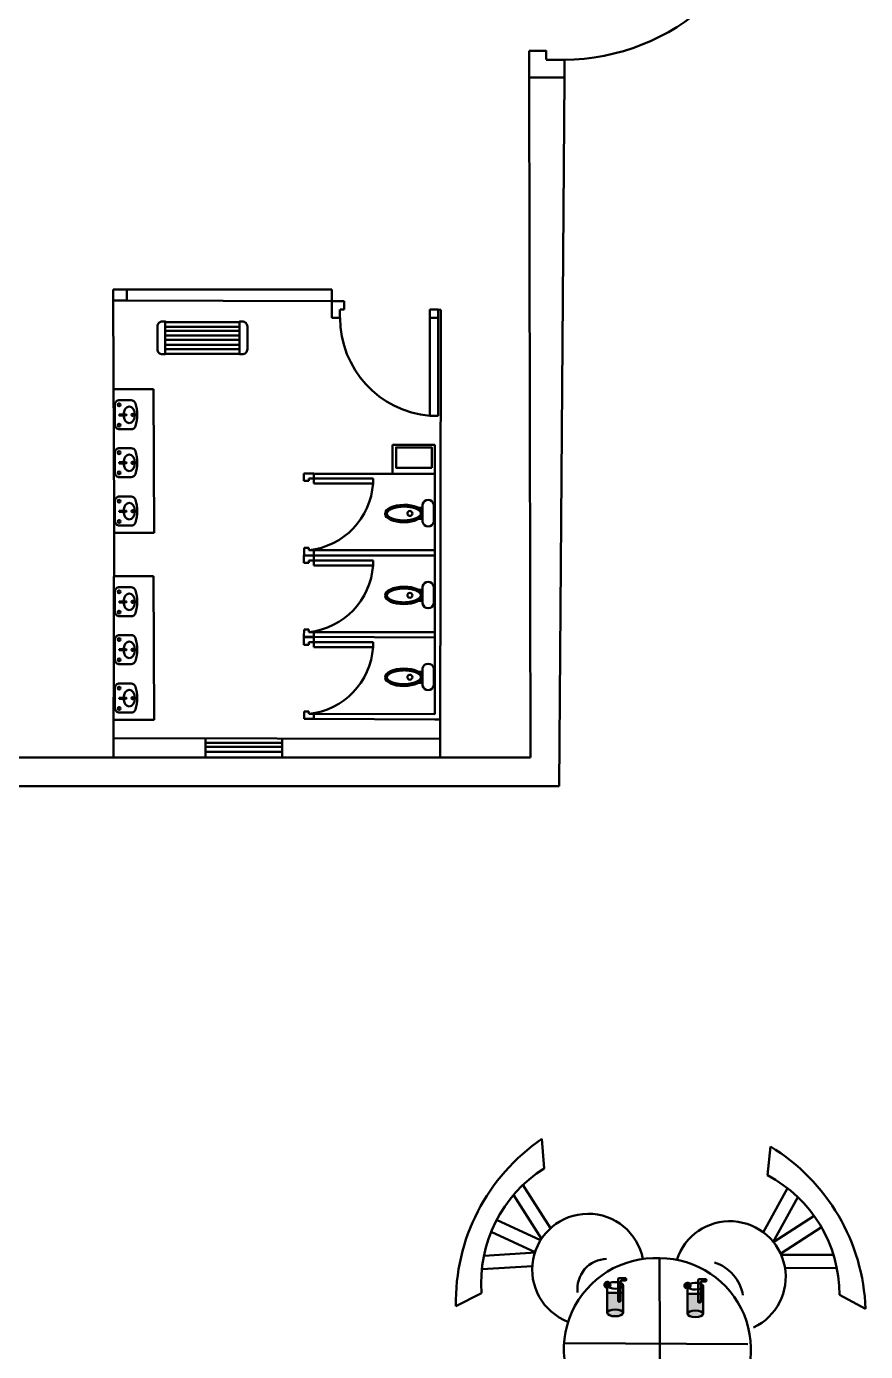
# Model space of a CAD drawing. Header units: feet. Extents: x 9 to 183943, y 42 to 62180.
# Drawn here: x 14658.6 to 14834.1, y 40036.7 to 40314 of the extents above; entities that cross this region are included whole.
import ezdxf

# ---------------------------------------------------------------- set-up
doc = ezdxf.new("R2010")
doc.units = ezdxf.units.FT
doc.header["$LTSCALE"] = 2.5
doc.header["$MEASUREMENT"] = 0
doc.layers.add('1', color=7, linetype='Continuous', lineweight=50)
doc.layers.add('3', color=7, linetype='Continuous', lineweight=30)

msp = doc.modelspace()

# ---------------------------------------------------------------- hatches: boundary and pattern name
at = {"layer": '3', "transparency": 33554602}
h = msp.add_hatch(color=256, dxfattribs=at)
h.dxf.hatch_style = 1
h.set_gradient(color1=(255, 255, 0), color2=(255, 255, 0), tint=1)
h.paths.add_polyline_path([(14780.09, 40050.67), (14779.55, 40050.36, 0.163769), (14779.84, 40050.09)])
h.paths.add_polyline_path([(14780.09, 40050.67), (14779.47, 40050.69, 0.138192), (14779.55, 40050.36)])
h.paths.add_polyline_path([(14780.09, 40050.67), (14779.53, 40050.95, 0.105496), (14779.47, 40050.69)])
h.paths.add_polyline_path([(14780.09, 40050.67), (14779.7, 40051.15, 0.105887), (14779.53, 40050.95)])
h.paths.add_polyline_path([(14780.09, 40050.67), (14779.92, 40051.27, 0.102688), (14779.7, 40051.15)])
h.paths.add_polyline_path([(14780.09, 40050.67), (14780.21, 40051.28, 0.117873), (14779.92, 40051.27)])
h.paths.add_polyline_path([(14780.09, 40050.67), (14780.66, 40050.93, 0.139995), (14780.44, 40051.19)])
h.paths.add_polyline_path([(14780.44, 40051.19, 0.097635), (14780.21, 40051.28), (14780.09, 40050.67)])
h.paths.add_polyline_path([(14780.72, 40050.64, 0.119687), (14780.66, 40050.93), (14780.09, 40050.67)])
h.paths.add_polyline_path([(14780.72, 40050.64), (14780.09, 40050.67), (14780.61, 40050.32, 0.140377)])
h.paths.add_polyline_path([(14780.09, 40050.67), (14780.42, 40050.13, 0.106944), (14780.61, 40050.32)])
h = msp.add_hatch(color=256, dxfattribs=at)
h.dxf.hatch_style = 1
h.set_gradient(color1=(255, 255, 0), color2=(255, 255, 0), tint=1)
h.paths.add_polyline_path([(14796.84, 40050.48), (14796.3, 40050.18, 0.163769), (14796.6, 40049.91)])
h.paths.add_polyline_path([(14796.84, 40050.48), (14796.22, 40050.51, 0.138192), (14796.3, 40050.18)])
h.paths.add_polyline_path([(14796.84, 40050.48), (14796.29, 40050.76, 0.105496), (14796.22, 40050.51)])
h.paths.add_polyline_path([(14796.84, 40050.48), (14796.45, 40050.96, 0.105887), (14796.29, 40050.76)])
h.paths.add_polyline_path([(14796.84, 40050.48), (14796.67, 40051.08, 0.102688), (14796.45, 40050.96)])
h.paths.add_polyline_path([(14796.84, 40050.48), (14796.96, 40051.1, 0.117873), (14796.67, 40051.08)])
h.paths.add_polyline_path([(14796.84, 40050.48), (14797.41, 40050.75, 0.139995), (14797.19, 40051.01)])
h.paths.add_polyline_path([(14797.19, 40051.01, 0.097635), (14796.96, 40051.1), (14796.84, 40050.48)])
h.paths.add_polyline_path([(14797.47, 40050.46, 0.119687), (14797.41, 40050.75), (14796.84, 40050.48)])
h.paths.add_polyline_path([(14797.47, 40050.46), (14796.84, 40050.48), (14797.36, 40050.13, 0.140377)])
h.paths.add_polyline_path([(14796.84, 40050.48), (14797.17, 40049.95, 0.106944), (14797.36, 40050.13)])
at = {"layer": '3'}
h = msp.add_hatch(color=256, dxfattribs=at)
h.dxf.hatch_style = 1
h.set_gradient(color1=(255, 255, 0), color2=(255, 63, 0), tint=1)
edge = h.paths.add_edge_path()
edge.add_ellipse((14781.72, 40044.8), major_axis=(1.66, 0), ratio=0.421504, start_angle=1.3853, end_angle=358.7297)
edge.add_line((14783.38, 40044.79), (14783.38, 40044.82))
edge = h.paths.add_edge_path()
edge.add_ellipse((14781.72, 40044.8), major_axis=(1.66, 0), ratio=0.421504, start_angle=1.3853, end_angle=179.9995, ccw=False)
edge.add_line((14783.38, 40044.9), (14783.37, 40048.98))
edge.add_line((14783.37, 40048.98), (14782.85, 40048.98))
edge.add_line((14782.85, 40048.98), (14782.85, 40047.27))
edge.add_ellipse((14782.59, 40047.31), major_axis=(0.257, 0), ratio=0.644737, start_angle=180, end_angle=360, ccw=False)
edge.add_ellipse((14782.59, 40047.31), major_axis=(0.257, 0), ratio=0.644737, start_angle=0, end_angle=180)
edge.add_line((14782.34, 40047.31), (14782.34, 40048.98))
edge.add_line((14782.34, 40048.98), (14780.07, 40048.99))
edge.add_line((14780.07, 40048.99), (14780.07, 40044.8))
edge = h.paths.add_edge_path(flags=17)
edge.add_ellipse((14782.59, 40047.31), major_axis=(0.257, 0), ratio=0.644737, start_angle=0, end_angle=360)
edge = h.paths.add_edge_path(flags=17)
edge.add_ellipse((14782.59, 40047.31), major_axis=(0.257, 0), ratio=0.644737, start_angle=0, end_angle=180, ccw=False)
edge.add_line((14782.85, 40047.34), (14782.85, 40048.98))
edge.add_line((14782.85, 40048.98), (14782.34, 40048.98))
edge.add_line((14782.34, 40048.98), (14782.34, 40047.34))
h = msp.add_hatch(color=256, dxfattribs=at)
h.dxf.hatch_style = 1
h.set_gradient(color1=(255, 255, 0), color2=(255, 63, 0), tint=1)
edge = h.paths.add_edge_path()
edge.add_ellipse((14798.48, 40044.62), major_axis=(1.66, 0), ratio=0.421504, start_angle=1.3853, end_angle=358.7297)
edge.add_line((14800.13, 40044.6), (14800.13, 40044.63))
edge = h.paths.add_edge_path()
edge.add_ellipse((14798.48, 40044.62), major_axis=(1.66, 0), ratio=0.421504, start_angle=1.3853, end_angle=179.9995, ccw=False)
edge.add_line((14800.13, 40044.71), (14800.12, 40048.79))
edge.add_line((14800.12, 40048.79), (14799.61, 40048.79))
edge.add_line((14799.61, 40048.79), (14799.6, 40047.08))
edge.add_ellipse((14799.35, 40047.12), major_axis=(0.257, 0), ratio=0.644737, start_angle=180, end_angle=360, ccw=False)
edge.add_ellipse((14799.35, 40047.12), major_axis=(0.257, 0), ratio=0.644737, start_angle=0, end_angle=180)
edge.add_line((14799.09, 40047.12), (14799.09, 40048.79))
edge.add_line((14799.09, 40048.79), (14796.82, 40048.8))
edge.add_line((14796.82, 40048.8), (14796.82, 40044.62))
edge = h.paths.add_edge_path(flags=17)
edge.add_ellipse((14799.35, 40047.12), major_axis=(0.257, 0), ratio=0.644737, start_angle=0, end_angle=360)
edge = h.paths.add_edge_path(flags=17)
edge.add_ellipse((14799.35, 40047.12), major_axis=(0.257, 0), ratio=0.644737, start_angle=0, end_angle=180, ccw=False)
edge.add_line((14799.6, 40047.15), (14799.61, 40048.79))
edge.add_line((14799.61, 40048.79), (14799.09, 40048.79))
edge.add_line((14799.09, 40048.79), (14799.09, 40047.15))

# ---------------------------------------------------------------- linework, layer by layer
at = {"layer": '1'}
for p, q in [((14763.7, 40308.86), (14767.27, 40308.86)), ((14763.7, 40303.31), (14763.7, 40308.86)), ((14767.27, 40308.9), (14767.27, 40307.05)), ((14767.27, 40307.01), (14770.97, 40307.01)), ((14770.97, 40307.01), (14770.97, 40307.01)), ((14771.1, 40303.31), (14771.1, 40307.01)), ((14771.1, 40303.31), (14763.7, 40303.31)), ((14763.7, 40303.31), (14764, 40161)), ((14771.1, 40303.31), (14770, 40155)), ((14679.59, 40258.9), (14676.74, 40258.9)), ((14676.74, 40256.59), (14676.74, 40258.9)), ((14679.59, 40258.9), (14722.46, 40258.9)), ((14679.59, 40256.6), (14679.59, 40258.9)), ((14722.46, 40258.9), (14722.46, 40256.49)), ((14679.59, 40256.6), (14676.74, 40256.59)), ((14676.74, 40256.59), (14676.93, 40211.59)), ((14725.03, 40256.48), (14722.44, 40256.48)), ((14722.46, 40253), (14722.46, 40256.49)), ((14725.03, 40256.48), (14725.03, 40254.71)), ((14724.17, 40253), (14722.46, 40253)), ((14724.17, 40254.71), (14724.17, 40253)), ((14724.17, 40253), (14724.17, 40253)), ((14725.05, 40254.71), (14724.19, 40254.71)), ((14743.85, 40254.71), (14742.99, 40254.71)), ((14742.99, 40253), (14742.99, 40254.71)), ((14742.99, 40253), (14742.99, 40232.47)), ((14744.7, 40253), (14742.99, 40253)), ((14743.85, 40254.71), (14744.7, 40254.71)), ((14744.7, 40254.71), (14744.7, 40253)), ((14744.7, 40254.71), (14745.29, 40254.7)), ((14744.7, 40232.47), (14744.7, 40253)), ((14685.19, 40238.1), (14676.92, 40238.1)), ((14685.31, 40208.03), (14685.19, 40238.1)), ((14677.98, 40232.58), (14677.98, 40232.8)), ((14677.98, 40232.8), (14679.3, 40232.8)), ((14679.3, 40232.58), (14677.98, 40232.58)), ((14679.3, 40232.8), (14679.3, 40232.58)), ((14742.99, 40232.47), (14744.7, 40232.47)), ((14735.15, 40220.38), (14735.18, 40226.44)), ((14735.18, 40226.44), (14744, 40226.44)), ((14744, 40226.44), (14744, 40203.81)), ((14677.98, 40222.55), (14677.98, 40222.77)), ((14677.98, 40222.77), (14679.3, 40222.77)), ((14679.3, 40222.55), (14677.98, 40222.55)), ((14679.3, 40222.77), (14679.3, 40222.55)), ((14718.68, 40220.41), (14716.61, 40220.41)), ((14716.61, 40220.41), (14716.61, 40218.86)), ((14718.68, 40219.38), (14718.68, 40220.41)), ((14718.68, 40220.38), (14744, 40220.38)), ((14716.61, 40218.86), (14717.65, 40218.86)), ((14717.65, 40218.86), (14717.65, 40219.38)), ((14717.65, 40219.38), (14718.68, 40219.38)), ((14731.09, 40219.38), (14718.68, 40219.38)), ((14718.68, 40219.38), (14718.68, 40218.34)), ((14718.68, 40218.34), (14731.09, 40218.34)), ((14731.09, 40218.34), (14731.09, 40219.38)), ((14677.98, 40212.42), (14677.98, 40212.64)), ((14677.98, 40212.64), (14679.3, 40212.64)), ((14679.3, 40212.42), (14677.98, 40212.42)), ((14679.3, 40212.64), (14679.3, 40212.42)), ((14741.46, 40213.27), (14740.59, 40213.22)), ((14741.46, 40213.22), (14740.68, 40213.16)), ((14741.47, 40210.88), (14740.59, 40210.92)), ((14741.47, 40210.93), (14740.68, 40210.96)), ((14676.97, 40208.03), (14685.31, 40208.03)), ((14716.65, 40204.9), (14716.61, 40201.73)), ((14718.68, 40203.28), (14716.61, 40203.28)), ((14716.65, 40204.9), (14717.69, 40204.9)), ((14717.69, 40204.9), (14717.69, 40204.38)), ((14717.69, 40204.38), (14718.72, 40204.38)), ((14718.68, 40203.28), (14718.68, 40204.38)), ((14718.68, 40203.28), (14744, 40203.25)), ((14718.68, 40202.24), (14718.68, 40203.28)), ((14744, 40204.37), (14718.72, 40204.38)), ((14718.72, 40204.38), (14718.72, 40204.38)), ((14744, 40186.12), (14744, 40203.81)), ((14716.61, 40201.73), (14717.65, 40201.73)), ((14717.65, 40201.73), (14717.65, 40202.24)), ((14717.65, 40202.24), (14718.68, 40202.24)), ((14731.09, 40202.24), (14718.68, 40202.24)), ((14718.68, 40202.24), (14718.68, 40201.21)), ((14718.68, 40201.21), (14731.09, 40201.21)), ((14731.09, 40201.21), (14731.09, 40202.24)), ((14685.19, 40198.98), (14676.92, 40198.98)), ((14685.31, 40168.91), (14685.19, 40198.98)), ((14741.46, 40196.13), (14740.59, 40196.09)), ((14741.46, 40196.09), (14740.68, 40196.02)), ((14677.98, 40193.46), (14677.98, 40193.68)), ((14677.98, 40193.68), (14679.3, 40193.68)), ((14679.3, 40193.46), (14677.98, 40193.46)), ((14679.3, 40193.68), (14679.3, 40193.46)), ((14741.47, 40193.75), (14740.59, 40193.79)), ((14741.47, 40193.8), (14740.68, 40193.83)), ((14716.65, 40187.77), (14716.63, 40186.22)), ((14718.72, 40186.22), (14716.63, 40186.22)), ((14716.65, 40187.77), (14717.69, 40187.77)), ((14717.69, 40187.77), (14717.69, 40187.25)), ((14717.69, 40187.25), (14718.72, 40187.25)), ((14718.68, 40186.22), (14718.68, 40187.25)), ((14744, 40187.23), (14718.72, 40187.25)), ((14718.72, 40187.25), (14718.72, 40187.25)), ((14718.72, 40186.22), (14744, 40186.1)), ((14677.98, 40183.43), (14677.98, 40183.65)), ((14677.98, 40183.65), (14679.3, 40183.65)), ((14679.3, 40183.43), (14677.98, 40183.43)), ((14679.3, 40183.65), (14679.3, 40183.43)), ((14716.63, 40186.15), (14716.61, 40184.59)), ((14716.61, 40184.59), (14717.65, 40184.59)), ((14718.68, 40186.15), (14716.63, 40186.15)), ((14717.65, 40184.59), (14717.65, 40185.11)), ((14717.65, 40185.11), (14718.68, 40185.11)), ((14718.68, 40185.11), (14718.68, 40186.15)), ((14731.09, 40185.11), (14718.68, 40185.11)), ((14718.68, 40185.11), (14718.68, 40184.08)), ((14718.68, 40184.08), (14731.09, 40184.08)), ((14731.09, 40184.08), (14731.09, 40185.11)), ((14744, 40186.12), (14744, 40170.1)), ((14741.46, 40179), (14740.59, 40178.95)), ((14741.46, 40178.96), (14740.68, 40178.89)), ((14741.47, 40176.62), (14740.59, 40176.65)), ((14741.47, 40176.66), (14740.68, 40176.7)), ((14677.98, 40173.3), (14677.98, 40173.52)), ((14677.98, 40173.52), (14679.3, 40173.52)), ((14679.3, 40173.3), (14677.98, 40173.3)), ((14679.3, 40173.52), (14679.3, 40173.3)), ((14716.65, 40169.08), (14716.65, 40170.64)), ((14716.65, 40170.64), (14717.69, 40170.64)), ((14717.69, 40170.64), (14717.69, 40170.12)), ((14717.69, 40170.12), (14718.72, 40170.12)), ((14744, 40170.1), (14718.72, 40170.12)), ((14718.72, 40170.12), (14718.72, 40170.12)), ((14718.72, 40170.12), (14718.72, 40169.08)), ((14676.9, 40168.91), (14685.31, 40168.91)), ((14718.72, 40169.08), (14716.65, 40169.08)), ((14718.72, 40169.08), (14744, 40168.97)), ((14745.15, 40168.96), (14744, 40168.97)), ((14676.85, 40165.05), (14745.14, 40164.93)), ((14696.04, 40165.02), (14696.04, 40161)), ((14712.07, 40164.05), (14696.04, 40164.05)), ((14712.07, 40161), (14712.07, 40164.99)), ((14712.07, 40163.22), (14696.04, 40163.22)), ((14712.07, 40162.21), (14696.04, 40162.21)), ((14764, 40161), (13962.92, 40161)), ((14770, 40155), (13962.92, 40154.88)), ((14766.4, 40081.21), (14766.86, 40075.05)), ((14814.17, 40079.61), (14813.57, 40073.62)), ((14791.07, 40038.26), (14790.99, 40056.23)), ((14780.09, 40050.67), (14779.47, 40050.69)), ((14780.09, 40050.67), (14779.53, 40050.95)), ((14780.09, 40050.67), (14779.55, 40050.36)), ((14780.09, 40050.67), (14779.7, 40051.15)), ((14779.84, 40050.09), (14780.09, 40050.67)), ((14780.09, 40050.67), (14779.92, 40051.27)), ((14780.07, 40050.57), (14780.07, 40044.8)), ((14780.09, 40050.67), (14780.21, 40051.28)), ((14780.09, 40050.67), (14780.43, 40051.19)), ((14780.09, 40050.67), (14780.66, 40050.93)), ((14780.61, 40050.32), (14780.09, 40050.67)), ((14780.09, 40050.67), (14780.72, 40050.64)), ((14780.09, 40050.67), (14780.42, 40050.13)), ((14782.34, 40051.87), (14782.34, 40047.31)), ((14783.93, 40052.04), (14782.51, 40052.04)), ((14782.85, 40047.31), (14782.86, 40051.42)), ((14783.03, 40051.59), (14783.91, 40051.59)), ((14783.37, 40050.48), (14783.38, 40044.79)), ((14796.84, 40050.48), (14796.22, 40050.51)), ((14796.84, 40050.48), (14796.29, 40050.76)), ((14796.84, 40050.48), (14796.3, 40050.18)), ((14796.84, 40050.48), (14796.45, 40050.96)), ((14796.6, 40049.91), (14796.84, 40050.48)), ((14796.84, 40050.48), (14796.67, 40051.09)), ((14796.82, 40050.38), (14796.82, 40044.62)), ((14796.84, 40050.48), (14796.96, 40051.1)), ((14796.84, 40050.48), (14797.19, 40051)), ((14796.84, 40050.48), (14797.41, 40050.74)), ((14797.36, 40050.13), (14796.84, 40050.48)), ((14796.84, 40050.48), (14797.47, 40050.46)), ((14796.84, 40050.48), (14797.17, 40049.95)), ((14799.09, 40051.68), (14799.09, 40047.12)), ((14800.68, 40051.85), (14799.26, 40051.85)), ((14799.6, 40047.12), (14799.62, 40051.23)), ((14799.78, 40051.4), (14800.67, 40051.4)), ((14748.42, 40046.22), (14753.8, 40048.92)), ((14780.07, 40048.99), (14783.37, 40048.98)), ((14796.82, 40048.8), (14800.12, 40048.79)), ((14800.12, 40050.3), (14800.13, 40044.6)), ((14834.07, 40045.67), (14828.62, 40048.59)), ((14771.04, 40038.47), (14809.49, 40038.26)), ((14791.07, 40038.26), (14791.08, 40023.69))]:
    msp.add_line(p, q, dxfattribs=at)
for points in [[(14722.44, 40256.48), (14677, 40256.6), (14677, 40256.59)], [(14676.93, 40211.59), (14676.8, 40161), (14745.13, 40161), (14745.29, 40254.7), (14745.29, 40254.7)], [(14762.42, 40071.57), (14768.17, 40062.53)], [(14812.66, 40061.61), (14817.76, 40070.9)], [(14766.3, 40060.3), (14760.45, 40069.48)], [(14819.91, 40069.04), (14814.67, 40059.5)], [(14756.93, 40064.26), (14766.12, 40060.03)], [(14814.67, 40059.5), (14823.33, 40065.09)], [(14765.13, 40057.42), (14755.76, 40061.74)], [(14824.84, 40062.76), (14816.34, 40057.26)], [(14754.26, 40056.73), (14765.13, 40057.42)], [(14816.48, 40056.97), (14827.36, 40056.98)], [(14764.42, 40054.59), (14753.84, 40053.92)], [(14828.06, 40054.21), (14817.35, 40054.19)]]:
    msp.add_lwpolyline(points, dxfattribs=at)
for points in [[(14687.62, 40245.37), (14687.05, 40245.37, -0.414214), (14685.99, 40246.43), (14685.99, 40251.17, -0.414214), (14687.05, 40252.23), (14687.62, 40252.23)], [(14703.18, 40245.37), (14703.74, 40245.37, 0.414214), (14704.81, 40246.43), (14704.81, 40251.17, 0.414214), (14703.74, 40252.23), (14703.18, 40252.23)], [(14677.1, 40234.79), (14677.1, 40230.66, 0.414214), (14678.08, 40229.68), (14680.47, 40229.68, 0.320465), (14681.39, 40230.34, 0.166667), (14681.39, 40235.1, 0.320465), (14680.47, 40235.76), (14678.08, 40235.76, 0.414214)], [(14677.1, 40224.76), (14677.1, 40220.63, 0.414214), (14678.08, 40219.66), (14680.47, 40219.66, 0.320465), (14681.39, 40220.32, 0.166667), (14681.39, 40225.08, 0.320465), (14680.47, 40225.74), (14678.08, 40225.74, 0.414214)], [(14677.1, 40214.63), (14677.1, 40210.5, 0.414214), (14678.08, 40209.52), (14680.47, 40209.52, 0.320465), (14681.39, 40210.18, 0.166667), (14681.39, 40214.94, 0.320465), (14680.47, 40215.6), (14678.08, 40215.6, 0.414214)], [(14677.1, 40195.67), (14677.1, 40191.54, 0.414214), (14678.08, 40190.56), (14680.47, 40190.56, 0.320465), (14681.39, 40191.22, 0.166667), (14681.39, 40195.98, 0.320465), (14680.47, 40196.64), (14678.08, 40196.64, 0.414214)], [(14677.1, 40185.64), (14677.1, 40181.51, 0.414214), (14678.08, 40180.54), (14680.47, 40180.54, 0.320465), (14681.39, 40181.2, 0.166667), (14681.39, 40185.96, 0.320465), (14680.47, 40186.62), (14678.08, 40186.62, 0.414214)], [(14677.1, 40175.51), (14677.1, 40171.38, 0.414214), (14678.08, 40170.4), (14680.47, 40170.4, 0.320465), (14681.39, 40171.06, 0.166667), (14681.39, 40175.82, 0.320465), (14680.47, 40176.48), (14678.08, 40176.48, 0.414214)]]:
    msp.add_lwpolyline(points, format="xyb", close=True, dxfattribs=at)
for points in [[(14687.62, 40251.1), (14703.18, 40251.1), (14703.18, 40252.11), (14687.62, 40252.11)], [(14687.62, 40249.29), (14703.18, 40249.29), (14703.18, 40250.3), (14687.62, 40250.3)], [(14687.62, 40247.36), (14703.18, 40247.36), (14703.18, 40248.38), (14687.62, 40248.38)], [(14687.62, 40245.44), (14703.18, 40245.44), (14703.18, 40246.46), (14687.62, 40246.46)], [(14743.36, 40221.64), (14735.89, 40221.64), (14735.89, 40225.87), (14743.36, 40225.87)]]:
    msp.add_lwpolyline(points, close=True, dxfattribs=at)
for points in [[(14741.46, 40210.29), (14741.46, 40213.98, -0.8), (14743.77, 40213.98), (14743.77, 40210.29, -0.8), (14741.46, 40210.29)], [(14741.46, 40193.16), (14741.46, 40196.84, -0.8), (14743.77, 40196.84), (14743.77, 40193.16, -0.8), (14741.46, 40193.16)], [(14741.46, 40176.03), (14741.46, 40179.71, -0.8), (14743.77, 40179.71), (14743.77, 40176.03, -0.8), (14741.46, 40176.03)]]:
    msp.add_lwpolyline(points, format="xyb", dxfattribs=at)
for centre, radius in [((14677.98, 40234.81), 0.302), ((14677.98, 40230.56), 0.302), ((14679.45, 40232.69), 0.11), ((14680.77, 40232.69), 0.22), ((14677.98, 40224.79), 0.302), ((14679.45, 40222.66), 0.11), ((14680.77, 40222.66), 0.22), ((14677.98, 40220.54), 0.302), ((14677.98, 40214.65), 0.302), ((14679.45, 40212.53), 0.11), ((14680.77, 40212.53), 0.22), ((14738.79, 40212.07), 0.521), ((14741.25, 40212.96), 0.106), ((14741.25, 40211.16), 0.106), ((14677.98, 40210.4), 0.302), ((14677.98, 40195.69), 0.302), ((14738.79, 40194.94), 0.521), ((14741.25, 40195.83), 0.106), ((14677.98, 40191.44), 0.302), ((14679.45, 40193.57), 0.11), ((14680.77, 40193.57), 0.22), ((14741.25, 40194.03), 0.106), ((14677.98, 40185.67), 0.302), ((14679.45, 40183.54), 0.11), ((14680.77, 40183.54), 0.22), ((14677.98, 40181.42), 0.302), ((14738.79, 40177.81), 0.521), ((14741.25, 40178.7), 0.106), ((14677.98, 40175.53), 0.302), ((14741.25, 40176.9), 0.106), ((14679.45, 40173.41), 0.11), ((14680.77, 40173.41), 0.22), ((14677.98, 40171.28), 0.302)]:
    msp.add_circle(centre, radius, dxfattribs=at)
for centre, radius, start, end in [((14770.85, 40351.69), 44.69, 270.1463, 354.8746), ((14744.84, 40253.05), 20.66, 180.1463, 264.8746), ((14716.08, 40219.33), 15.04, 276.1273, 356.2156), ((14716.08, 40202.2), 15.04, 276.1273, 356.2156), ((14716.08, 40185.07), 15.04, 276.1273, 356.2156), ((14789.8, 40047.06), 41.4, 124.4207, 181.1668), ((14792.7, 40044.22), 41.4, 2.0052, 58.7514), ((14781.96, 40051.17), 28.25, 122.3025, 184.5575), ((14800.37, 40048.64), 28.25, 359.887, 62.142), ((14776.05, 40053.86), 11.68, 10.9567, 248.9068), ((14805.71, 40052.32), 11.67, 295.0651, 162.1786), ((14790.06, 40037.18), 19.07, 86.9792, 225.0543), ((14780.05, 40049.87), 6.23, 91.1113, 187.1575), ((14791.06, 40037.18), 19.05, 314.8879, 89.9853), ((14799.79, 40047.01), 8.78, 9.7506, 72.1015), ((14780.09, 40050.67), 0.626, 301.2872, 246.434), ((14782.51, 40051.87), 0.169, 89.3872, 180), ((14783.03, 40051.42), 0.169, 90, 179.8194), ((14796.85, 40050.48), 0.626, 301.2872, 246.434), ((14799.26, 40051.68), 0.169, 89.3872, 180), ((14799.78, 40051.23), 0.169, 90, 179.8194)]:
    msp.add_arc(centre, radius, start, end, dxfattribs=at)
for centre, major_axis, ratio in [((14680.11, 40232.69), (0, -1.76), 0.675676), ((14680.11, 40222.66), (0, -1.76), 0.675676), ((14680.11, 40212.53), (0, -1.76), 0.675676), ((14737.53, 40212.05), (-3.92, -0.03), 0.466124), ((14680.11, 40193.57), (0, -1.76), 0.675676), ((14737.53, 40194.92), (-3.92, -0.03), 0.466124), ((14680.11, 40183.54), (0, -1.76), 0.675676), ((14737.53, 40177.79), (-3.92, -0.03), 0.466124), ((14680.11, 40173.41), (0, -1.76), 0.675676), ((14783.93, 40051.81), (0, 0.224), 0.482499), ((14800.68, 40051.63), (0, 0.224), 0.482499), ((14781.72, 40044.8), (1.66, 0), 0.421504), ((14782.59, 40047.31), (0.257, 0), 0.644737), ((14798.48, 40044.62), (1.66, 0), 0.421504), ((14799.35, 40047.12), (0.257, 0), 0.644737)]:
    msp.add_ellipse(centre, major_axis=major_axis, ratio=ratio, dxfattribs=at)
for centre in [(14781.72, 40050.57), (14798.48, 40050.39)]:
    msp.add_ellipse(centre, major_axis=(1.66, 0), ratio=0.421504, start_param=2.993079, end_param=8.619951, dxfattribs=at)
for points in [[(14733.99, 40212.03), (14733.99, 40212.02), (14733.99, 40212.01), (14733.99, 40211.98), (14733.99, 40211.97), (14733.99, 40211.95), (14733.99, 40211.94), (14734, 40211.92), (14734, 40211.91), (14734.01, 40211.89), (14734.01, 40211.88), (14734.02, 40211.85), (14734.02, 40211.84), (14734.03, 40211.82), (14734.04, 40211.81), (14734.05, 40211.78), (14734.05, 40211.77), (14734.07, 40211.75), (14734.07, 40211.74), (14734.09, 40211.71), (14734.1, 40211.7), (14734.11, 40211.67), (14734.12, 40211.66), (14734.14, 40211.63), (14734.15, 40211.62), (14734.17, 40211.6), (14734.19, 40211.58), (14734.21, 40211.56), (14734.22, 40211.54), (14734.25, 40211.52), (14734.26, 40211.5), (14734.29, 40211.48), (14734.31, 40211.46), (14734.34, 40211.43), (14734.37, 40211.41), (14734.41, 40211.38), (14734.44, 40211.36), (14734.49, 40211.32), (14734.52, 40211.3), (14734.57, 40211.27), (14734.6, 40211.25), (14734.66, 40211.21), (14734.69, 40211.19), (14734.76, 40211.16), (14734.79, 40211.14), (14734.86, 40211.11), (14734.89, 40211.09), (14734.97, 40211.06), (14735, 40211.04), (14735.08, 40211.01), (14735.12, 40211), (14735.2, 40210.97), (14735.24, 40210.95), (14735.33, 40210.92), (14735.39, 40210.9), (14735.51, 40210.86), (14735.57, 40210.84), (14735.69, 40210.81), (14735.76, 40210.8), (14735.88, 40210.77), (14735.95, 40210.75), (14736.08, 40210.72), (14736.15, 40210.71), (14736.28, 40210.69), (14736.35, 40210.68), (14736.49, 40210.66), (14736.56, 40210.65), (14736.7, 40210.64), (14736.77, 40210.63), (14736.92, 40210.62), (14736.99, 40210.61), (14737.13, 40210.6), (14737.2, 40210.6), (14737.35, 40210.6), (14737.42, 40210.6), (14737.57, 40210.6), (14737.64, 40210.6), (14737.79, 40210.6), (14737.86, 40210.61), (14738.01, 40210.61), (14738.08, 40210.62), (14738.22, 40210.63), (14738.29, 40210.64), (14738.44, 40210.65), (14738.51, 40210.66), (14738.65, 40210.68), (14738.71, 40210.69), (14738.85, 40210.72), (14738.92, 40210.73), (14739.05, 40210.76), (14739.12, 40210.77), (14739.25, 40210.8), (14739.31, 40210.82), (14739.43, 40210.85), (14739.5, 40210.87), (14739.62, 40210.91), (14739.67, 40210.93), (14739.79, 40210.97), (14739.84, 40210.99), (14739.95, 40211.03), (14740.01, 40211.05), (14740.11, 40211.1), (14740.16, 40211.12), (14740.25, 40211.17), (14740.3, 40211.19), (14740.38, 40211.23), (14740.41, 40211.26), (14740.48, 40211.3), (14740.52, 40211.32), (14740.58, 40211.36), (14740.61, 40211.38), (14740.66, 40211.43), (14740.69, 40211.45), (14740.74, 40211.49), (14740.77, 40211.51), (14740.81, 40211.55), (14740.83, 40211.57), (14740.86, 40211.6), (14740.88, 40211.62), (14740.9, 40211.66), (14740.92, 40211.67), (14740.94, 40211.71), (14740.96, 40211.72), (14740.98, 40211.76), (14740.99, 40211.77), (14741.01, 40211.8), (14741.01, 40211.82), (14741.03, 40211.84), (14741.03, 40211.86), (14741.04, 40211.88), (14741.05, 40211.89), (14741.06, 40211.92), (14741.06, 40211.93), (14741.07, 40211.95), (14741.07, 40211.97), (14741.07, 40211.99), (14741.08, 40212), (14741.08, 40212.03), (14741.08, 40212.04), (14741.08, 40212.06), (14741.08, 40212.07), (14741.08, 40212.09), (14741.08, 40212.11), (14741.08, 40212.13), (14741.08, 40212.14), (14741.07, 40212.16), (14741.07, 40212.17), (14741.07, 40212.2), (14741.06, 40212.21), (14741.06, 40212.23), (14741.05, 40212.25), (14741.04, 40212.27), (14741.04, 40212.28), (14741.03, 40212.31), (14741.02, 40212.32), (14741.01, 40212.35), (14741, 40212.36), (14740.98, 40212.39), (14740.97, 40212.4), (14740.96, 40212.43), (14740.95, 40212.44), (14740.93, 40212.47), (14740.91, 40212.48), (14740.89, 40212.51), (14740.88, 40212.53), (14740.85, 40212.56), (14740.84, 40212.57), (14740.81, 40212.6), (14740.79, 40212.61), (14740.76, 40212.64), (14740.75, 40212.66), (14740.71, 40212.69), (14740.69, 40212.7), (14740.66, 40212.73), (14740.64, 40212.74), (14740.59, 40212.78), (14740.56, 40212.8), (14740.5, 40212.84), (14740.47, 40212.85), (14740.41, 40212.89), (14740.37, 40212.91), (14740.31, 40212.95), (14740.27, 40212.97), (14740.2, 40213), (14740.16, 40213.02), (14740.08, 40213.06), (14740.04, 40213.07), (14739.96, 40213.11), (14739.92, 40213.12), (14739.83, 40213.16), (14739.79, 40213.17), (14739.7, 40213.2), (14739.66, 40213.22), (14739.56, 40213.24), (14739.52, 40213.26), (14739.42, 40213.28), (14739.37, 40213.3), (14739.25, 40213.33), (14739.19, 40213.34), (14739.05, 40213.37), (14738.98, 40213.38), (14738.83, 40213.41), (14738.76, 40213.42), (14738.61, 40213.44), (14738.54, 40213.45), (14738.39, 40213.47), (14738.31, 40213.48), (14738.16, 40213.49), (14738.08, 40213.5), (14737.93, 40213.5), (14737.85, 40213.51), (14737.69, 40213.51), (14737.62, 40213.51), (14737.46, 40213.51), (14737.38, 40213.51), (14737.23, 40213.5), (14737.15, 40213.5), (14736.99, 40213.49), (14736.92, 40213.48), (14736.76, 40213.47), (14736.69, 40213.46), (14736.54, 40213.44), (14736.46, 40213.43), (14736.31, 40213.41), (14736.24, 40213.4), (14736.1, 40213.37), (14736.03, 40213.35), (14735.89, 40213.32), (14735.82, 40213.31), (14735.68, 40213.27), (14735.62, 40213.25), (14735.49, 40213.21), (14735.43, 40213.19), (14735.3, 40213.15), (14735.24, 40213.13), (14735.13, 40213.08), (14735.07, 40213.06), (14734.96, 40213.01), (14734.91, 40212.99), (14734.82, 40212.94), (14734.78, 40212.92), (14734.7, 40212.88), (14734.66, 40212.86), (14734.59, 40212.81), (14734.56, 40212.79), (14734.49, 40212.75), (14734.46, 40212.73), (14734.4, 40212.68), (14734.37, 40212.66), (14734.32, 40212.62), (14734.3, 40212.6), (14734.26, 40212.56), (14734.24, 40212.54), (14734.21, 40212.51), (14734.19, 40212.49), (14734.16, 40212.45), (14734.15, 40212.43), (14734.12, 40212.4), (14734.11, 40212.38), (14734.09, 40212.35), (14734.08, 40212.34), (14734.06, 40212.31), (14734.06, 40212.29), (14734.04, 40212.27), (14734.04, 40212.25), (14734.03, 40212.23), (14734.02, 40212.21), (14734.01, 40212.19), (14734.01, 40212.18), (14734, 40212.15), (14734, 40212.14), (14733.99, 40212.11), (14733.99, 40212.1), (14733.99, 40212.08), (14733.99, 40212.07), (14733.99, 40212.05), (14733.99, 40212.04), (14733.99, 40212.03)], [(14733.99, 40194.89), (14733.99, 40194.88), (14733.99, 40194.87), (14733.99, 40194.85), (14733.99, 40194.84), (14733.99, 40194.82), (14733.99, 40194.81), (14734, 40194.79), (14734, 40194.78), (14734.01, 40194.76), (14734.01, 40194.74), (14734.02, 40194.72), (14734.02, 40194.71), (14734.03, 40194.69), (14734.04, 40194.68), (14734.05, 40194.65), (14734.05, 40194.64), (14734.07, 40194.62), (14734.07, 40194.6), (14734.09, 40194.58), (14734.1, 40194.57), (14734.11, 40194.54), (14734.12, 40194.53), (14734.14, 40194.5), (14734.15, 40194.49), (14734.17, 40194.46), (14734.19, 40194.45), (14734.21, 40194.42), (14734.22, 40194.41), (14734.25, 40194.38), (14734.26, 40194.37), (14734.29, 40194.35), (14734.31, 40194.33), (14734.34, 40194.3), (14734.37, 40194.28), (14734.41, 40194.24), (14734.44, 40194.23), (14734.49, 40194.19), (14734.52, 40194.17), (14734.57, 40194.13), (14734.6, 40194.12), (14734.66, 40194.08), (14734.69, 40194.06), (14734.76, 40194.03), (14734.79, 40194.01), (14734.86, 40193.98), (14734.89, 40193.96), (14734.97, 40193.93), (14735, 40193.91), (14735.08, 40193.88), (14735.12, 40193.86), (14735.2, 40193.83), (14735.24, 40193.82), (14735.33, 40193.79), (14735.39, 40193.77), (14735.51, 40193.73), (14735.57, 40193.71), (14735.69, 40193.68), (14735.76, 40193.66), (14735.88, 40193.63), (14735.95, 40193.62), (14736.08, 40193.59), (14736.15, 40193.58), (14736.28, 40193.56), (14736.35, 40193.55), (14736.49, 40193.53), (14736.56, 40193.52), (14736.7, 40193.5), (14736.77, 40193.5), (14736.92, 40193.49), (14736.99, 40193.48), (14737.13, 40193.47), (14737.2, 40193.47), (14737.35, 40193.47), (14737.42, 40193.47), (14737.57, 40193.47), (14737.64, 40193.47), (14737.79, 40193.47), (14737.86, 40193.47), (14738.01, 40193.48), (14738.08, 40193.49), (14738.22, 40193.5), (14738.29, 40193.51), (14738.44, 40193.52), (14738.51, 40193.53), (14738.65, 40193.55), (14738.71, 40193.56), (14738.85, 40193.59), (14738.92, 40193.6), (14739.05, 40193.63), (14739.12, 40193.64), (14739.25, 40193.67), (14739.31, 40193.69), (14739.43, 40193.72), (14739.5, 40193.74), (14739.62, 40193.77), (14739.67, 40193.79), (14739.79, 40193.83), (14739.84, 40193.85), (14739.95, 40193.9), (14740.01, 40193.92), (14740.11, 40193.96), (14740.16, 40193.99), (14740.25, 40194.03), (14740.3, 40194.06), (14740.38, 40194.1), (14740.41, 40194.12), (14740.48, 40194.17), (14740.52, 40194.19), (14740.58, 40194.23), (14740.61, 40194.25), (14740.66, 40194.29), (14740.69, 40194.32), (14740.74, 40194.36), (14740.77, 40194.38), (14740.81, 40194.42), (14740.83, 40194.44), (14740.86, 40194.47), (14740.88, 40194.49), (14740.9, 40194.52), (14740.92, 40194.54), (14740.94, 40194.58), (14740.96, 40194.59), (14740.98, 40194.63), (14740.99, 40194.64), (14741.01, 40194.67), (14741.01, 40194.68), (14741.03, 40194.71), (14741.03, 40194.72), (14741.04, 40194.75), (14741.05, 40194.76), (14741.06, 40194.79), (14741.06, 40194.8), (14741.07, 40194.82), (14741.07, 40194.83), (14741.07, 40194.86), (14741.08, 40194.87), (14741.08, 40194.89), (14741.08, 40194.9), (14741.08, 40194.93), (14741.08, 40194.94), (14741.08, 40194.96), (14741.08, 40194.97), (14741.08, 40195), (14741.08, 40195.01), (14741.07, 40195.03), (14741.07, 40195.04), (14741.07, 40195.07), (14741.06, 40195.08), (14741.06, 40195.1), (14741.05, 40195.11), (14741.04, 40195.14), (14741.04, 40195.15), (14741.03, 40195.18), (14741.02, 40195.19), (14741.01, 40195.22), (14741, 40195.23), (14740.98, 40195.26), (14740.97, 40195.27), (14740.96, 40195.3), (14740.95, 40195.31), (14740.93, 40195.34), (14740.91, 40195.35), (14740.89, 40195.38), (14740.88, 40195.39), (14740.85, 40195.42), (14740.84, 40195.44), (14740.81, 40195.47), (14740.79, 40195.48), (14740.76, 40195.51), (14740.75, 40195.52), (14740.71, 40195.55), (14740.69, 40195.57), (14740.66, 40195.6), (14740.64, 40195.61), (14740.59, 40195.64), (14740.56, 40195.66), (14740.5, 40195.7), (14740.47, 40195.72), (14740.41, 40195.76), (14740.37, 40195.78), (14740.31, 40195.82), (14740.27, 40195.84), (14740.2, 40195.87), (14740.16, 40195.89), (14740.08, 40195.92), (14740.04, 40195.94), (14739.96, 40195.98), (14739.92, 40195.99), (14739.83, 40196.02), (14739.79, 40196.04), (14739.7, 40196.07), (14739.66, 40196.08), (14739.56, 40196.11), (14739.52, 40196.13), (14739.42, 40196.15), (14739.37, 40196.16), (14739.25, 40196.19), (14739.19, 40196.21), (14739.05, 40196.24), (14738.98, 40196.25), (14738.83, 40196.28), (14738.76, 40196.29), (14738.61, 40196.31), (14738.54, 40196.32), (14738.39, 40196.34), (14738.31, 40196.35), (14738.16, 40196.36), (14738.08, 40196.36), (14737.93, 40196.37), (14737.85, 40196.37), (14737.69, 40196.38), (14737.62, 40196.38), (14737.46, 40196.38), (14737.38, 40196.38), (14737.23, 40196.37), (14737.15, 40196.37), (14736.99, 40196.36), (14736.92, 40196.35), (14736.76, 40196.34), (14736.69, 40196.33), (14736.54, 40196.31), (14736.46, 40196.3), (14736.31, 40196.28), (14736.24, 40196.26), (14736.1, 40196.24), (14736.03, 40196.22), (14735.89, 40196.19), (14735.82, 40196.17), (14735.68, 40196.14), (14735.62, 40196.12), (14735.49, 40196.08), (14735.43, 40196.06), (14735.3, 40196.02), (14735.24, 40196), (14735.13, 40195.95), (14735.07, 40195.93), (14734.96, 40195.88), (14734.91, 40195.86), (14734.82, 40195.81), (14734.78, 40195.79), (14734.7, 40195.75), (14734.66, 40195.73), (14734.59, 40195.68), (14734.56, 40195.66), (14734.49, 40195.62), (14734.46, 40195.59), (14734.4, 40195.55), (14734.37, 40195.53), (14734.32, 40195.48), (14734.3, 40195.47), (14734.26, 40195.43), (14734.24, 40195.41), (14734.21, 40195.37), (14734.19, 40195.36), (14734.16, 40195.32), (14734.15, 40195.3), (14734.12, 40195.27), (14734.11, 40195.25), (14734.09, 40195.22), (14734.08, 40195.2), (14734.06, 40195.18), (14734.06, 40195.16), (14734.04, 40195.14), (14734.04, 40195.12), (14734.03, 40195.1), (14734.02, 40195.08), (14734.01, 40195.06), (14734.01, 40195.04), (14734, 40195.02), (14734, 40195.01), (14733.99, 40194.98), (14733.99, 40194.97), (14733.99, 40194.95), (14733.99, 40194.94), (14733.99, 40194.91), (14733.99, 40194.9), (14733.99, 40194.89)], [(14733.99, 40177.76), (14733.99, 40177.75), (14733.99, 40177.74), (14733.99, 40177.72), (14733.99, 40177.71), (14733.99, 40177.69), (14733.99, 40177.68), (14734, 40177.66), (14734, 40177.65), (14734.01, 40177.62), (14734.01, 40177.61), (14734.02, 40177.59), (14734.02, 40177.58), (14734.03, 40177.56), (14734.04, 40177.54), (14734.05, 40177.52), (14734.05, 40177.51), (14734.07, 40177.48), (14734.07, 40177.47), (14734.09, 40177.45), (14734.1, 40177.43), (14734.11, 40177.41), (14734.12, 40177.4), (14734.14, 40177.37), (14734.15, 40177.36), (14734.17, 40177.33), (14734.19, 40177.32), (14734.21, 40177.29), (14734.22, 40177.28), (14734.25, 40177.25), (14734.26, 40177.24), (14734.29, 40177.21), (14734.31, 40177.2), (14734.34, 40177.17), (14734.37, 40177.15), (14734.41, 40177.11), (14734.44, 40177.09), (14734.49, 40177.06), (14734.52, 40177.04), (14734.57, 40177), (14734.6, 40176.98), (14734.66, 40176.95), (14734.69, 40176.93), (14734.76, 40176.9), (14734.79, 40176.88), (14734.86, 40176.84), (14734.89, 40176.83), (14734.97, 40176.8), (14735, 40176.78), (14735.08, 40176.75), (14735.12, 40176.73), (14735.2, 40176.7), (14735.24, 40176.69), (14735.33, 40176.65), (14735.39, 40176.63), (14735.51, 40176.6), (14735.57, 40176.58), (14735.69, 40176.55), (14735.76, 40176.53), (14735.88, 40176.5), (14735.95, 40176.49), (14736.08, 40176.46), (14736.15, 40176.45), (14736.28, 40176.43), (14736.35, 40176.41), (14736.49, 40176.4), (14736.56, 40176.39), (14736.7, 40176.37), (14736.77, 40176.36), (14736.92, 40176.35), (14736.99, 40176.35), (14737.13, 40176.34), (14737.2, 40176.34), (14737.35, 40176.33), (14737.42, 40176.33), (14737.57, 40176.33), (14737.64, 40176.33), (14737.79, 40176.34), (14737.86, 40176.34), (14738.01, 40176.35), (14738.08, 40176.36), (14738.22, 40176.37), (14738.29, 40176.37), (14738.44, 40176.39), (14738.51, 40176.4), (14738.65, 40176.42), (14738.71, 40176.43), (14738.85, 40176.45), (14738.92, 40176.47), (14739.05, 40176.49), (14739.12, 40176.51), (14739.25, 40176.54), (14739.31, 40176.55), (14739.43, 40176.59), (14739.5, 40176.61), (14739.62, 40176.64), (14739.67, 40176.66), (14739.79, 40176.7), (14739.84, 40176.72), (14739.95, 40176.76), (14740.01, 40176.79), (14740.11, 40176.83), (14740.16, 40176.85), (14740.25, 40176.9), (14740.3, 40176.93), (14740.38, 40176.97), (14740.41, 40176.99), (14740.48, 40177.03), (14740.52, 40177.05), (14740.58, 40177.1), (14740.61, 40177.12), (14740.66, 40177.16), (14740.69, 40177.18), (14740.74, 40177.23), (14740.77, 40177.25), (14740.81, 40177.29), (14740.83, 40177.31), (14740.86, 40177.34), (14740.88, 40177.36), (14740.9, 40177.39), (14740.92, 40177.41), (14740.94, 40177.44), (14740.96, 40177.46), (14740.98, 40177.49), (14740.99, 40177.51), (14741.01, 40177.54), (14741.01, 40177.55), (14741.03, 40177.58), (14741.03, 40177.59), (14741.04, 40177.62), (14741.05, 40177.63), (14741.06, 40177.65), (14741.06, 40177.67), (14741.07, 40177.69), (14741.07, 40177.7), (14741.07, 40177.73), (14741.08, 40177.74), (14741.08, 40177.76), (14741.08, 40177.77), (14741.08, 40177.8), (14741.08, 40177.81), (14741.08, 40177.83), (14741.08, 40177.84), (14741.08, 40177.86), (14741.08, 40177.88), (14741.07, 40177.9), (14741.07, 40177.91), (14741.07, 40177.93), (14741.06, 40177.95), (14741.06, 40177.97), (14741.05, 40177.98), (14741.04, 40178.01), (14741.04, 40178.02), (14741.03, 40178.05), (14741.02, 40178.06), (14741.01, 40178.08), (14741, 40178.1), (14740.98, 40178.12), (14740.97, 40178.14), (14740.96, 40178.16), (14740.95, 40178.18), (14740.93, 40178.21), (14740.91, 40178.22), (14740.89, 40178.25), (14740.88, 40178.26), (14740.85, 40178.29), (14740.84, 40178.31), (14740.81, 40178.33), (14740.79, 40178.35), (14740.76, 40178.38), (14740.75, 40178.39), (14740.71, 40178.42), (14740.69, 40178.44), (14740.66, 40178.46), (14740.64, 40178.48), (14740.59, 40178.51), (14740.56, 40178.53), (14740.5, 40178.57), (14740.47, 40178.59), (14740.41, 40178.63), (14740.37, 40178.65), (14740.31, 40178.69), (14740.27, 40178.7), (14740.2, 40178.74), (14740.16, 40178.76), (14740.08, 40178.79), (14740.04, 40178.81), (14739.96, 40178.84), (14739.92, 40178.86), (14739.83, 40178.89), (14739.79, 40178.91), (14739.7, 40178.94), (14739.66, 40178.95), (14739.56, 40178.98), (14739.52, 40178.99), (14739.42, 40179.02), (14739.37, 40179.03), (14739.25, 40179.06), (14739.19, 40179.08), (14739.05, 40179.11), (14738.98, 40179.12), (14738.83, 40179.15), (14738.76, 40179.16), (14738.61, 40179.18), (14738.54, 40179.19), (14738.39, 40179.21), (14738.31, 40179.21), (14738.16, 40179.23), (14738.08, 40179.23), (14737.93, 40179.24), (14737.85, 40179.24), (14737.69, 40179.25), (14737.62, 40179.25), (14737.46, 40179.25), (14737.38, 40179.24), (14737.23, 40179.24), (14737.15, 40179.23), (14736.99, 40179.22), (14736.92, 40179.22), (14736.76, 40179.2), (14736.69, 40179.2), (14736.54, 40179.18), (14736.46, 40179.17), (14736.31, 40179.14), (14736.24, 40179.13), (14736.1, 40179.1), (14736.03, 40179.09), (14735.89, 40179.06), (14735.82, 40179.04), (14735.68, 40179.01), (14735.62, 40178.99), (14735.49, 40178.95), (14735.43, 40178.93), (14735.3, 40178.89), (14735.24, 40178.87), (14735.13, 40178.82), (14735.07, 40178.8), (14734.96, 40178.75), (14734.91, 40178.72), (14734.82, 40178.68), (14734.78, 40178.66), (14734.7, 40178.61), (14734.66, 40178.59), (14734.59, 40178.55), (14734.56, 40178.53), (14734.49, 40178.48), (14734.46, 40178.46), (14734.4, 40178.42), (14734.37, 40178.39), (14734.32, 40178.35), (14734.3, 40178.33), (14734.26, 40178.3), (14734.24, 40178.28), (14734.21, 40178.24), (14734.19, 40178.22), (14734.16, 40178.19), (14734.15, 40178.17), (14734.12, 40178.14), (14734.11, 40178.12), (14734.09, 40178.09), (14734.08, 40178.07), (14734.06, 40178.04), (14734.06, 40178.03), (14734.04, 40178), (14734.04, 40177.99), (14734.03, 40177.96), (14734.02, 40177.95), (14734.01, 40177.93), (14734.01, 40177.91), (14734, 40177.89), (14734, 40177.88), (14733.99, 40177.85), (14733.99, 40177.84), (14733.99, 40177.82), (14733.99, 40177.8), (14733.99, 40177.78), (14733.99, 40177.77), (14733.99, 40177.76)]]:
    msp.add_open_spline(points, degree=3, knots=[0, 0, 0, 0, 0.030496, 0.030496, 0.060992, 0.060992, 0.091488, 0.091488, 0.121985, 0.121985, 0.152481, 0.152481, 0.182977, 0.182977, 0.213473, 0.213473, 0.243969, 0.243969, 0.274465, 0.274465, 0.304961, 0.304961, 0.335457, 0.335457, 0.365954, 0.365954, 0.39645, 0.39645, 0.426946, 0.426946, 0.457442, 0.457442, 0.487938, 0.487938, 0.530636, 0.530636, 0.573334, 0.573334, 0.616032, 0.616032, 0.65873, 0.65873, 0.701429, 0.701429, 0.744127, 0.744127, 0.786825, 0.786825, 0.829523, 0.829523, 0.872221, 0.872221, 0.914919, 0.914919, 0.973376, 0.973376, 1.031832, 1.031832, 1.090289, 1.090289, 1.148746, 1.148746, 1.207203, 1.207203, 1.265659, 1.265659, 1.324116, 1.324116, 1.382573, 1.382573, 1.441029, 1.441029, 1.499486, 1.499486, 1.557943, 1.557943, 1.6164, 1.6164, 1.674856, 1.674856, 1.733313, 1.733313, 1.79177, 1.79177, 1.850227, 1.850227, 1.908683, 1.908683, 1.96714, 1.96714, 2.025597, 2.025597, 2.084053, 2.084053, 2.14251, 2.14251, 2.200967, 2.200967, 2.259424, 2.259424, 2.31788, 2.31788, 2.376337, 2.376337, 2.434794, 2.434794, 2.483607, 2.483607, 2.53242, 2.53242, 2.581233, 2.581233, 2.630046, 2.630046, 2.678859, 2.678859, 2.718578, 2.718578, 2.758297, 2.758297, 2.798017, 2.798017, 2.837736, 2.837736, 2.877456, 2.877456, 2.910603, 2.910603, 2.943751, 2.943751, 2.976898, 2.976898, 3.010046, 3.010046, 3.043194, 3.043194, 3.076341, 3.076341, 3.109489, 3.109489, 3.142636, 3.142636, 3.175784, 3.175784, 3.208931, 3.208931, 3.242079, 3.242079, 3.275226, 3.275226, 3.308374, 3.308374, 3.341521, 3.341521, 3.374669, 3.374669, 3.407817, 3.407817, 3.440964, 3.440964, 3.474112, 3.474112, 3.507259, 3.507259, 3.540407, 3.540407, 3.573554, 3.573554, 3.606702, 3.606702, 3.639849, 3.639849, 3.672997, 3.672997, 3.706144, 3.706144, 3.751834, 3.751834, 3.797523, 3.797523, 3.843213, 3.843213, 3.888902, 3.888902, 3.934592, 3.934592, 3.980281, 3.980281, 4.025971, 4.025971, 4.07166, 4.07166, 4.117349, 4.117349, 4.163039, 4.163039, 4.208728, 4.208728, 4.27117, 4.27117, 4.333612, 4.333612, 4.396053, 4.396053, 4.458495, 4.458495, 4.520937, 4.520937, 4.583378, 4.583378, 4.64582, 4.64582, 4.708262, 4.708262, 4.770703, 4.770703, 4.833145, 4.833145, 4.895587, 4.895587, 4.958028, 4.958028, 5.02047, 5.02047, 5.082912, 5.082912, 5.145353, 5.145353, 5.207795, 5.207795, 5.270237, 5.270237, 5.332678, 5.332678, 5.39512, 5.39512, 5.457562, 5.457562, 5.520003, 5.520003, 5.570866, 5.570866, 5.62173, 5.62173, 5.672593, 5.672593, 5.723456, 5.723456, 5.774319, 5.774319, 5.815745, 5.815745, 5.857172, 5.857172, 5.898598, 5.898598, 5.940024, 5.940024, 5.981451, 5.981451, 6.015627, 6.015627, 6.049803, 6.049803, 6.083979, 6.083979, 6.118156, 6.118156, 6.152332, 6.152332, 6.186508, 6.186508, 6.220684, 6.220684, 6.25486, 6.25486, 6.283185, 6.283185, 6.283185, 6.283185], dxfattribs=at)

doc.saveas('drawing.dxf')
